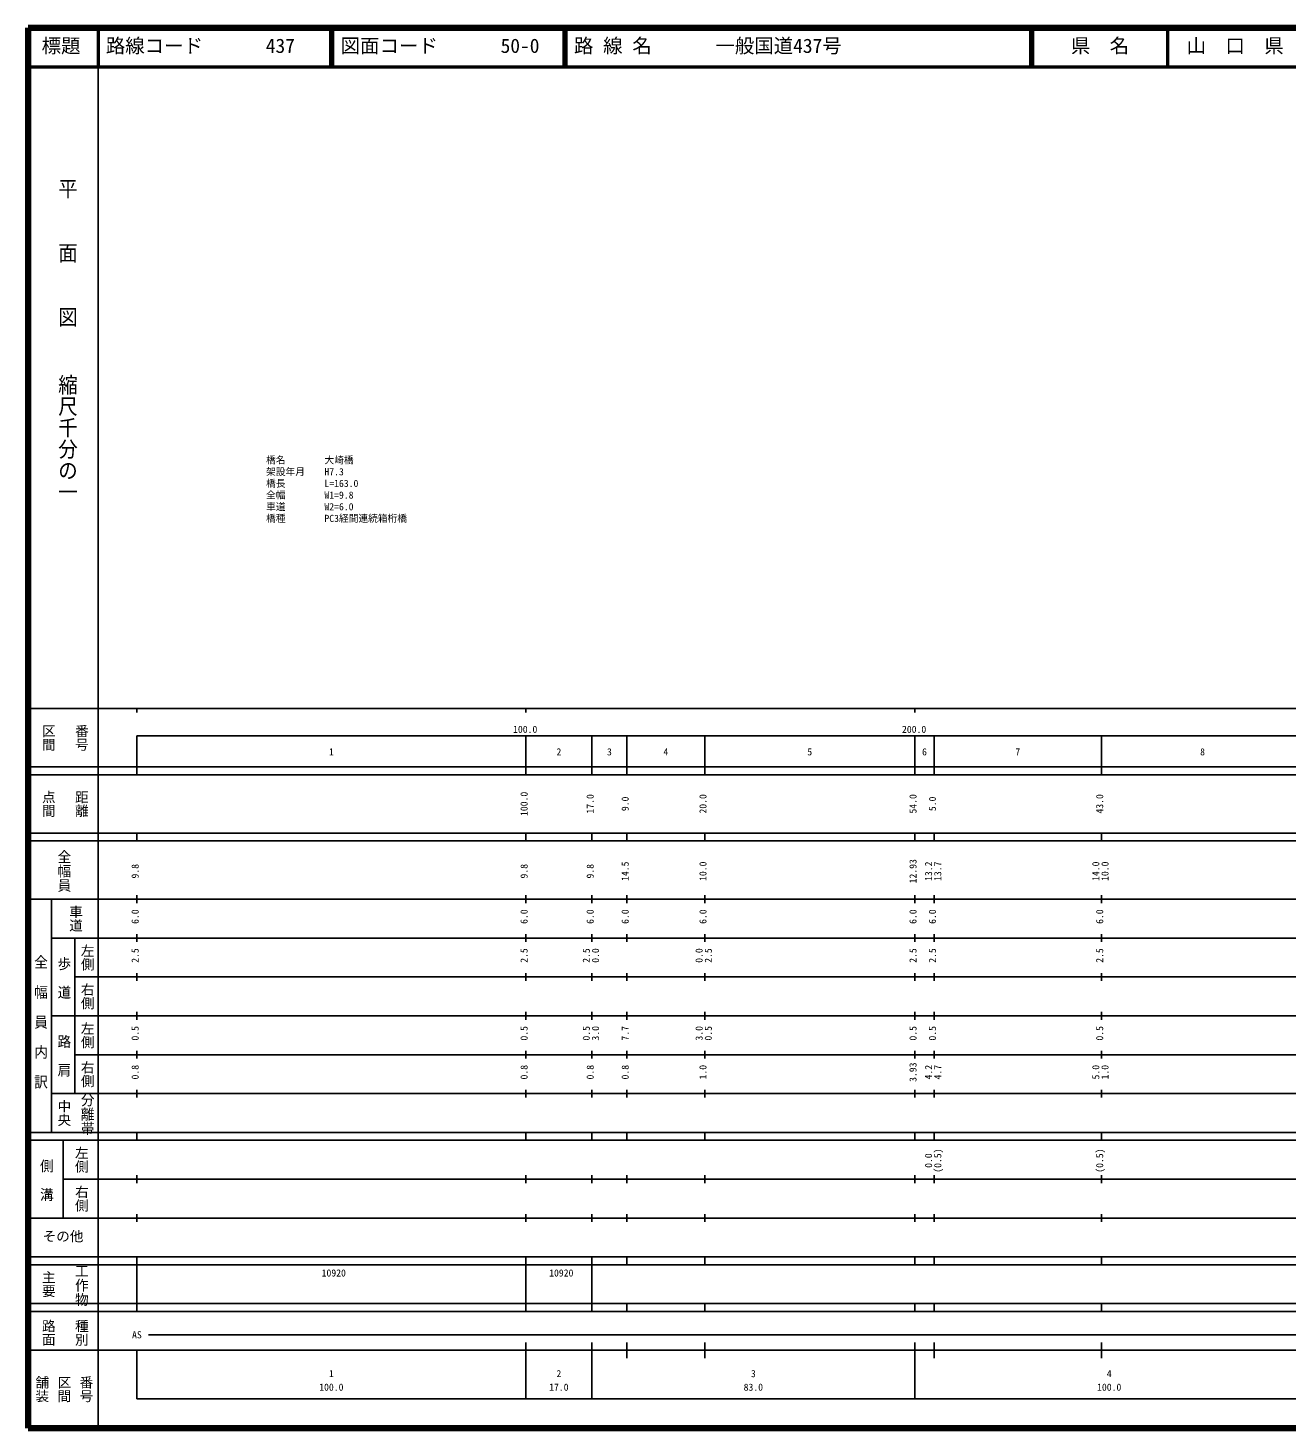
# Model space of a CAD drawing. Units: millimetres on the paper. Extents: x 40 to 680, y 20 to 380.
# Drawn here: x 40 to 363.7, y 20 to 380 of the extents above; entities that cross this region are included whole.
import ezdxf
from ezdxf.enums import TextEntityAlignment as Align

# ---------------------------------------------------------------- set-up
doc = ezdxf.new("R2010")
doc.units = ezdxf.units.MM
doc.layers.add('M-BMK-HTXT', color=7, linetype='Continuous')
doc.layers.add('M-TTL-TXT', color=7, linetype='Continuous')
for name, color, linetype, lineweight in [('M-TTL', 2, 'Continuous', 140), ('M-TTL-BAND', 7, 'Continuous', 25), ('M-TTL-LINE', 7, 'Continuous', 50)]:
    doc.layers.add(name, color=color, linetype=linetype, lineweight=lineweight)
doc.styles.add('@ＭＳ ゴシック', font='')
doc.styles.add('ＭＳ ゴシック', font='')
doc.styles.get('@ＭＳ ゴシック').set_extended_font_data('@MS Gothic')
doc.styles.get('ＭＳ ゴシック').set_extended_font_data('MS Gothic')

msp = doc.modelspace()

# ---------------------------------------------------------------- linework, layer by layer
at = {"layer": 'M-TTL'}
for p, q in [((40, 380), (40, 20)), ((680, 380), (40, 380)), ((40, 20), (680, 20))]:
    msp.add_line(p, q, dxfattribs=at)
at = {"layer": 'M-TTL-BAND'}
for p, q in [((58, 370), (58, 20)), ((40, 205), (579, 205)), ((68, 205), (68, 204)), ((168, 205), (168, 204)), ((268, 205), (268, 204)), ((68, 198), (579, 198)), ((68, 198), (68, 188)), ((168, 188), (168, 198)), ((185, 188), (185, 198)), ((194, 188), (194, 198)), ((214, 188), (214, 198)), ((268, 188), (268, 198)), ((273, 188), (273, 198)), ((316, 188), (316, 198)), ((40, 190), (579, 190)), ((40, 188), (579, 188)), ((40, 173), (579, 173)), ((68, 171), (68, 173)), ((168, 171), (168, 173)), ((185, 171), (185, 173)), ((194, 171), (194, 173)), ((214, 171), (214, 173)), ((268, 171), (268, 173)), ((273, 171), (273, 173)), ((316, 171), (316, 173)), ((40, 171), (579, 171)), ((40, 156), (579, 156)), ((46, 96), (46, 156)), ((68, 155), (68, 157)), ((168, 155), (168, 157)), ((185, 155), (185, 157)), ((194, 155), (194, 157)), ((214, 155), (214, 157)), ((268, 155), (268, 157)), ((273, 155), (273, 157)), ((316, 155), (316, 157)), ((46, 146), (579, 146)), ((52, 146), (52, 106)), ((68, 145), (68, 147)), ((168, 145), (168, 147)), ((185, 145), (185, 147)), ((194, 145), (194, 147)), ((214, 145), (214, 147)), ((268, 145), (268, 147)), ((273, 145), (273, 147)), ((316, 145), (316, 147)), ((68, 135), (68, 137)), ((168, 135), (168, 137)), ((185, 135), (185, 137)), ((194, 135), (194, 137)), ((214, 135), (214, 137)), ((268, 135), (268, 137)), ((273, 135), (273, 137)), ((316, 135), (316, 137)), ((52, 136), (579, 136)), ((46, 126), (579, 126)), ((68, 125), (68, 127)), ((168, 125), (168, 127)), ((185, 125), (185, 127)), ((194, 125), (194, 127)), ((214, 125), (214, 127)), ((268, 125), (268, 127)), ((273, 125), (273, 127)), ((316, 125), (316, 127)), ((52, 116), (579, 116)), ((68, 115), (68, 117)), ((168, 115), (168, 117)), ((185, 115), (185, 117)), ((194, 115), (194, 117)), ((214, 115), (214, 117)), ((268, 115), (268, 117)), ((273, 115), (273, 117)), ((316, 115), (316, 117)), ((46, 106), (579, 106)), ((68, 105), (68, 107)), ((168, 105), (168, 107)), ((185, 105), (185, 107)), ((194, 105), (194, 107)), ((214, 105), (214, 107)), ((268, 105), (268, 107)), ((273, 105), (273, 107)), ((316, 105), (316, 107)), ((40, 96), (579, 96)), ((40, 94), (579, 94)), ((49, 94), (49, 74)), ((68, 94), (68, 96)), ((168, 94), (168, 96)), ((185, 94), (185, 96)), ((194, 94), (194, 96)), ((214, 94), (214, 96)), ((268, 94), (268, 96)), ((273, 94), (273, 96)), ((316, 94), (316, 96)), ((49, 84), (579, 84)), ((68, 83), (68, 85)), ((168, 83), (168, 85)), ((185, 83), (185, 85)), ((194, 83), (194, 85)), ((214, 83), (214, 85)), ((268, 83), (268, 85)), ((273, 83), (273, 85)), ((316, 83), (316, 85)), ((40, 74), (579, 74)), ((68, 73), (68, 75)), ((168, 73), (168, 75)), ((185, 73), (185, 75)), ((194, 73), (194, 75)), ((214, 73), (214, 75)), ((268, 73), (268, 75)), ((273, 73), (273, 75)), ((316, 73), (316, 75)), ((40, 64), (579, 64)), ((40, 62), (579, 62)), ((68, 62), (68, 64)), ((68, 52), (68, 62)), ((168, 62), (168, 64)), ((168, 52), (168, 62)), ((168, 52), (168, 62)), ((185, 62), (185, 64)), ((185, 52), (185, 62)), ((194, 62), (194, 64)), ((214, 62), (214, 64)), ((268, 62), (268, 64)), ((273, 62), (273, 64)), ((316, 62), (316, 64)), ((40, 52), (579, 52)), ((68, 50), (68, 52)), ((168, 50), (168, 52)), ((185, 50), (185, 52)), ((194, 50), (194, 52)), ((214, 50), (214, 52)), ((268, 50), (268, 52)), ((273, 50), (273, 52)), ((316, 50), (316, 52)), ((40, 50), (579, 50)), ((71, 44), (460.5, 44)), ((40, 40), (579, 40)), ((68, 40), (68, 27.5)), ((168, 27.5), (168, 42)), ((185, 27.5), (185, 42)), ((194, 38), (194, 42)), ((214, 38), (214, 42)), ((268, 27.5), (268, 42)), ((273, 38), (273, 42)), ((316, 38), (316, 42)), ((68, 27.5), (579, 27.5))]:
    msp.add_line(p, q, dxfattribs=at)
at = {"layer": 'M-TTL-LINE'}
for p, q in [((58, 380), (58, 370)), ((117.75, 380), (117.75, 370)), ((118.25, 380), (118.25, 370)), ((177.75, 380), (177.75, 370)), ((178.25, 380), (178.25, 370)), ((297.75, 380), (297.75, 370)), ((298.25, 380), (298.25, 370)), ((333, 380), (333, 370)), ((40, 370), (680, 370))]:
    msp.add_line(p, q, dxfattribs=at)

# ---------------------------------------------------------------- texts
at = {"layer": 'M-BMK-HTXT', "style": 'ＭＳ ゴシック'}
for s, p in [('橋名\u3000\u3000\u3000\u3000大崎橋', (101.215, 267.438)), ('架設年月\u3000\u3000H7.3', (101.215, 264.438)), ('橋長\u3000\u3000\u3000\u3000L=163.0', (101.215, 261.438)), ('全幅\u3000\u3000\u3000\u3000W1=9.8', (101.215, 258.438)), ('車道\u3000\u3000\u3000\u3000W2=6.0', (101.215, 255.438)), ('橋種\u3000\u3000\u3000\u3000PC3経間連続箱桁橋', (101.215, 252.438))]:
    msp.add_text(s, height=1.833, dxfattribs=at).set_placement(p, align=Align.BOTTOM_LEFT)
at = {"layer": 'M-TTL-BAND', "style": '@ＭＳ ゴシック'}
for s, height, width, p in [('平\u3000\u3000面\u3000\u3000図', 3.666, 1.1, (47.277, 341.475)), ('縮尺千分の一', 3.666, 1.1, (47.277, 291.03)), ('全幅員', 2.566, 1.05, (47.25, 168.75)), ('全\u3000幅\u3000員\u3000内\u3000訳', 2.566, 1.1, (41.25, 141.75)), ('歩\u3000道', 2.566, 1.05, (47.25, 141.25)), ('路\u3000肩', 2.566, 1.05, (47.25, 121.25)), ('分離帯', 2.566, 1.05, (53.25, 106.25)), ('側\u3000溝', 2.566, 1.05, (42.75, 89.25)), ('工作物', 2.566, 1.05, (51.75, 62.25))]:
    msp.add_text(s, height=height, rotation=270, dxfattribs=dict(at, width=width)).set_placement(p, align=Align.BOTTOM_LEFT)
at = {"layer": 'M-TTL-BAND'}
for s, height, rotation, style, p in [('区間', 2.566, 270, '@ＭＳ ゴシック', (43.25, 201)), ('番号', 2.566, 270, '@ＭＳ ゴシック', (51.75, 201)), ('点間', 2.566, 270, '@ＭＳ ゴシック', (43.25, 184)), ('距離', 2.566, 270, '@ＭＳ ゴシック', (51.75, 184)), ('100.0', 1.833, 90, 'ＭＳ ゴシック', (169, 177.375)), ('17.0', 1.833, 90, 'ＭＳ ゴシック', (186, 178)), ('9.0', 1.833, 90, 'ＭＳ ゴシック', (195, 178.625)), ('20.0', 1.833, 90, 'ＭＳ ゴシック', (215, 178)), ('54.0', 1.833, 90, 'ＭＳ ゴシック', (269, 178)), ('5.0', 1.833, 90, 'ＭＳ ゴシック', (274, 178.625)), ('43.0', 1.833, 90, 'ＭＳ ゴシック', (317, 178)), ('12.93', 1.833, 90, 'ＭＳ ゴシック', (269, 160.049)), ('9.8', 1.833, 90, 'ＭＳ ゴシック', (69, 161.299)), ('9.8', 1.833, 90, 'ＭＳ ゴシック', (169, 161.299)), ('9.8', 1.833, 90, 'ＭＳ ゴシック', (186, 161.299)), ('14.5', 1.833, 90, 'ＭＳ ゴシック', (195, 160.674)), ('10.0', 1.833, 90, 'ＭＳ ゴシック', (215, 160.674)), ('13.2', 1.833, 90, 'ＭＳ ゴシック', (273, 160.674)), ('13.7', 1.833, 90, 'ＭＳ ゴシック', (275.37, 160.674)), ('14.0', 1.833, 90, 'ＭＳ ゴシック', (316, 160.674)), ('10.0', 1.833, 90, 'ＭＳ ゴシック', (318.37, 160.674)), ('車道', 2.566, 270, '@ＭＳ ゴシック', (50.25, 154.5)), ('6.0', 1.833, 90, 'ＭＳ ゴシック', (69, 149.625)), ('6.0', 1.833, 90, 'ＭＳ ゴシック', (169, 149.625)), ('6.0', 1.833, 90, 'ＭＳ ゴシック', (186, 149.625)), ('6.0', 1.833, 90, 'ＭＳ ゴシック', (195, 149.625)), ('6.0', 1.833, 90, 'ＭＳ ゴシック', (215, 149.625)), ('6.0', 1.833, 90, 'ＭＳ ゴシック', (269, 149.625)), ('6.0', 1.833, 90, 'ＭＳ ゴシック', (274, 149.625)), ('6.0', 1.833, 90, 'ＭＳ ゴシック', (317, 149.625)), ('左側', 2.566, 270, '@ＭＳ ゴシック', (53.25, 144.5)), ('2.5', 1.833, 90, 'ＭＳ ゴシック', (69, 139.625)), ('2.5', 1.833, 90, 'ＭＳ ゴシック', (169, 139.625)), ('2.5', 1.833, 90, 'ＭＳ ゴシック', (185, 139.625)), ('0.0', 1.833, 90, 'ＭＳ ゴシック', (187.37, 139.625)), ('0.0', 1.833, 90, 'ＭＳ ゴシック', (214, 139.625)), ('2.5', 1.833, 90, 'ＭＳ ゴシック', (216.37, 139.625)), ('2.5', 1.833, 90, 'ＭＳ ゴシック', (269, 139.625)), ('2.5', 1.833, 90, 'ＭＳ ゴシック', (274, 139.625)), ('2.5', 1.833, 90, 'ＭＳ ゴシック', (317, 139.625)), ('右側', 2.566, 270, '@ＭＳ ゴシック', (53.25, 134.5)), ('左側', 2.566, 270, '@ＭＳ ゴシック', (53.25, 124.5)), ('0.5', 1.833, 90, 'ＭＳ ゴシック', (69, 119.625)), ('0.5', 1.833, 90, 'ＭＳ ゴシック', (169, 119.625)), ('0.5', 1.833, 90, 'ＭＳ ゴシック', (185, 119.625)), ('3.0', 1.833, 90, 'ＭＳ ゴシック', (187.37, 119.625)), ('7.7', 1.833, 90, 'ＭＳ ゴシック', (195, 119.625)), ('3.0', 1.833, 90, 'ＭＳ ゴシック', (214, 119.625)), ('0.5', 1.833, 90, 'ＭＳ ゴシック', (216.37, 119.625)), ('0.5', 1.833, 90, 'ＭＳ ゴシック', (269, 119.625)), ('0.5', 1.833, 90, 'ＭＳ ゴシック', (274, 119.625)), ('0.5', 1.833, 90, 'ＭＳ ゴシック', (317, 119.625)), ('右側', 2.566, 270, '@ＭＳ ゴシック', (53.25, 114.5)), ('0.8', 1.833, 90, 'ＭＳ ゴシック', (69, 109.625)), ('0.8', 1.833, 90, 'ＭＳ ゴシック', (169, 109.625)), ('0.8', 1.833, 90, 'ＭＳ ゴシック', (186, 109.625)), ('0.8', 1.833, 90, 'ＭＳ ゴシック', (195, 109.625)), ('1.0', 1.833, 90, 'ＭＳ ゴシック', (215, 109.625)), ('3.93', 1.833, 90, 'ＭＳ ゴシック', (269, 109)), ('4.2', 1.833, 90, 'ＭＳ ゴシック', (273, 109.625)), ('4.7', 1.833, 90, 'ＭＳ ゴシック', (275.37, 109.625)), ('5.0', 1.833, 90, 'ＭＳ ゴシック', (316, 109.625)), ('1.0', 1.833, 90, 'ＭＳ ゴシック', (318.37, 109.625)), ('中央', 2.566, 270, '@ＭＳ ゴシック', (47.25, 104.5)), ('左側', 2.566, 270, '@ＭＳ ゴシック', (51.75, 92.5)), ('0.0', 1.833, 90, 'ＭＳ ゴシック', (273, 86.889)), ('(0.5)', 1.833, 90, 'ＭＳ ゴシック', (275.37, 85.639)), ('(0.5)', 1.833, 90, 'ＭＳ ゴシック', (317, 85.639)), ('右側', 2.566, 270, '@ＭＳ ゴシック', (51.75, 82.5)), ('主要', 2.566, 270, '@ＭＳ ゴシック', (43.25, 60.5)), ('路面', 2.566, 270, '@ＭＳ ゴシック', (43.25, 48)), ('種別', 2.566, 270, '@ＭＳ ゴシック', (51.75, 48)), ('舗装', 2.566, 270, '@ＭＳ ゴシック', (41.583, 33.5)), ('区間', 2.566, 270, '@ＭＳ ゴシック', (47.25, 33.5)), ('番号', 2.566, 270, '@ＭＳ ゴシック', (52.917, 33.5))]:
    msp.add_text(s, height=height, rotation=rotation, dxfattribs=dict(at, style=style)).set_placement(p, align=Align.BOTTOM_LEFT)
at = {"layer": 'M-TTL-BAND', "style": 'ＭＳ ゴシック'}
for s, height, p in [('100.0', 1.833, (164.719, 198.195)), ('200.0', 1.833, (264.719, 198.195)), ('1', 1.833, (117.375, 192.405)), ('2', 1.833, (175.875, 192.405)), ('3', 1.833, (188.875, 192.405)), ('4', 1.833, (203.375, 192.405)), ('5', 1.833, (240.375, 192.405)), ('6', 1.833, (269.875, 192.405)), ('7', 1.833, (293.875, 192.405)), ('8', 1.833, (341.375, 192.405)), ('その他', 2.566, (43.75, 67.25)), ('10920', 1.833, (115.5, 58.405)), ('10920', 1.833, (174, 58.405)), ('AS', 1.833, (66.75, 42.5)), ('1', 1.833, (117.375, 32.523)), ('2', 1.833, (175.875, 32.523)), ('3', 1.833, (225.875, 32.523)), ('4', 1.833, (317.375, 32.523)), ('100.0', 1.833, (114.875, 29.033)), ('17.0', 1.833, (174, 29.033)), ('83.0', 1.833, (224, 29.033)), ('100.0', 1.833, (314.875, 29.033))]:
    msp.add_text(s, height=height, dxfattribs=at).set_placement(p, align=Align.BOTTOM_LEFT)
at = {"layer": 'M-TTL-TXT', "style": 'ＭＳ ゴシック'}
for s, p in [('標題', (43.5, 372.5)), ('路線コード', (60, 372.5)), ('437', (101.142, 372.5)), ('図面コード', (120.38, 372.5)), ('50-0', (161.521, 372.5)), ('路 線 名', (180.38, 372.5)), ('一般国道437号', (216.734, 372.5)), ('県\u3000名', (308.125, 372.5)), ('山\u3000口\u3000県', (337.875, 372.5))]:
    msp.add_text(s, height=3.666, dxfattribs=at).set_placement(p, align=Align.BOTTOM_LEFT)

doc.saveas('drawing.dxf')
